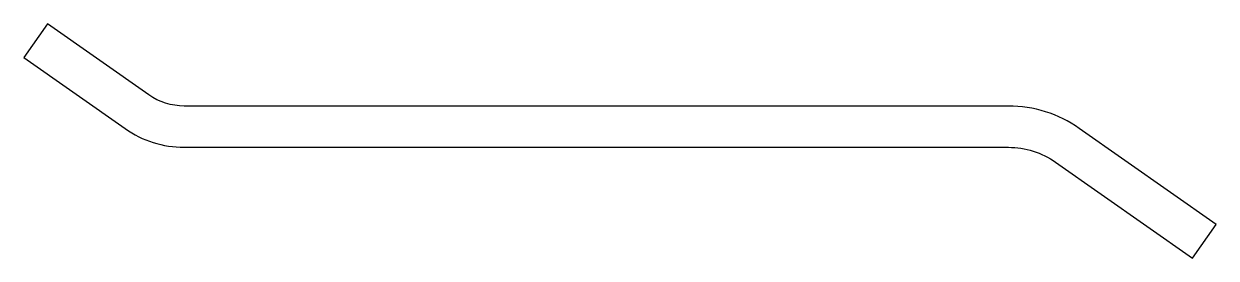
# Model space of a CAD drawing. Extents: x 388 to 445.8, y 858.8 to 870.1.
import ezdxf

# ---------------------------------------------------------------- set-up
doc = ezdxf.new("R2010")
doc.units = 0
doc.layers.get('0').update_dxf_attribs({"linetype": 'CONTINUOUS'})

msp = doc.modelspace()

# ---------------------------------------------------------------- linework, layer by layer
at = {"color": 7}
msp.add_lwpolyline([(389.105, 870.149), (387.958, 868.511), (392.873, 865.069, 0.153915), (395.741, 864.165), (435.741, 864.165, -0.153915), (438.035, 863.442), (444.677, 858.791), (445.824, 860.429), (439.182, 865.08, 0.153915), (435.741, 866.165), (395.741, 866.165, -0.153915), (394.02, 866.708)], format="xyb", close=True, dxfattribs=at)

doc.saveas('drawing.dxf')
